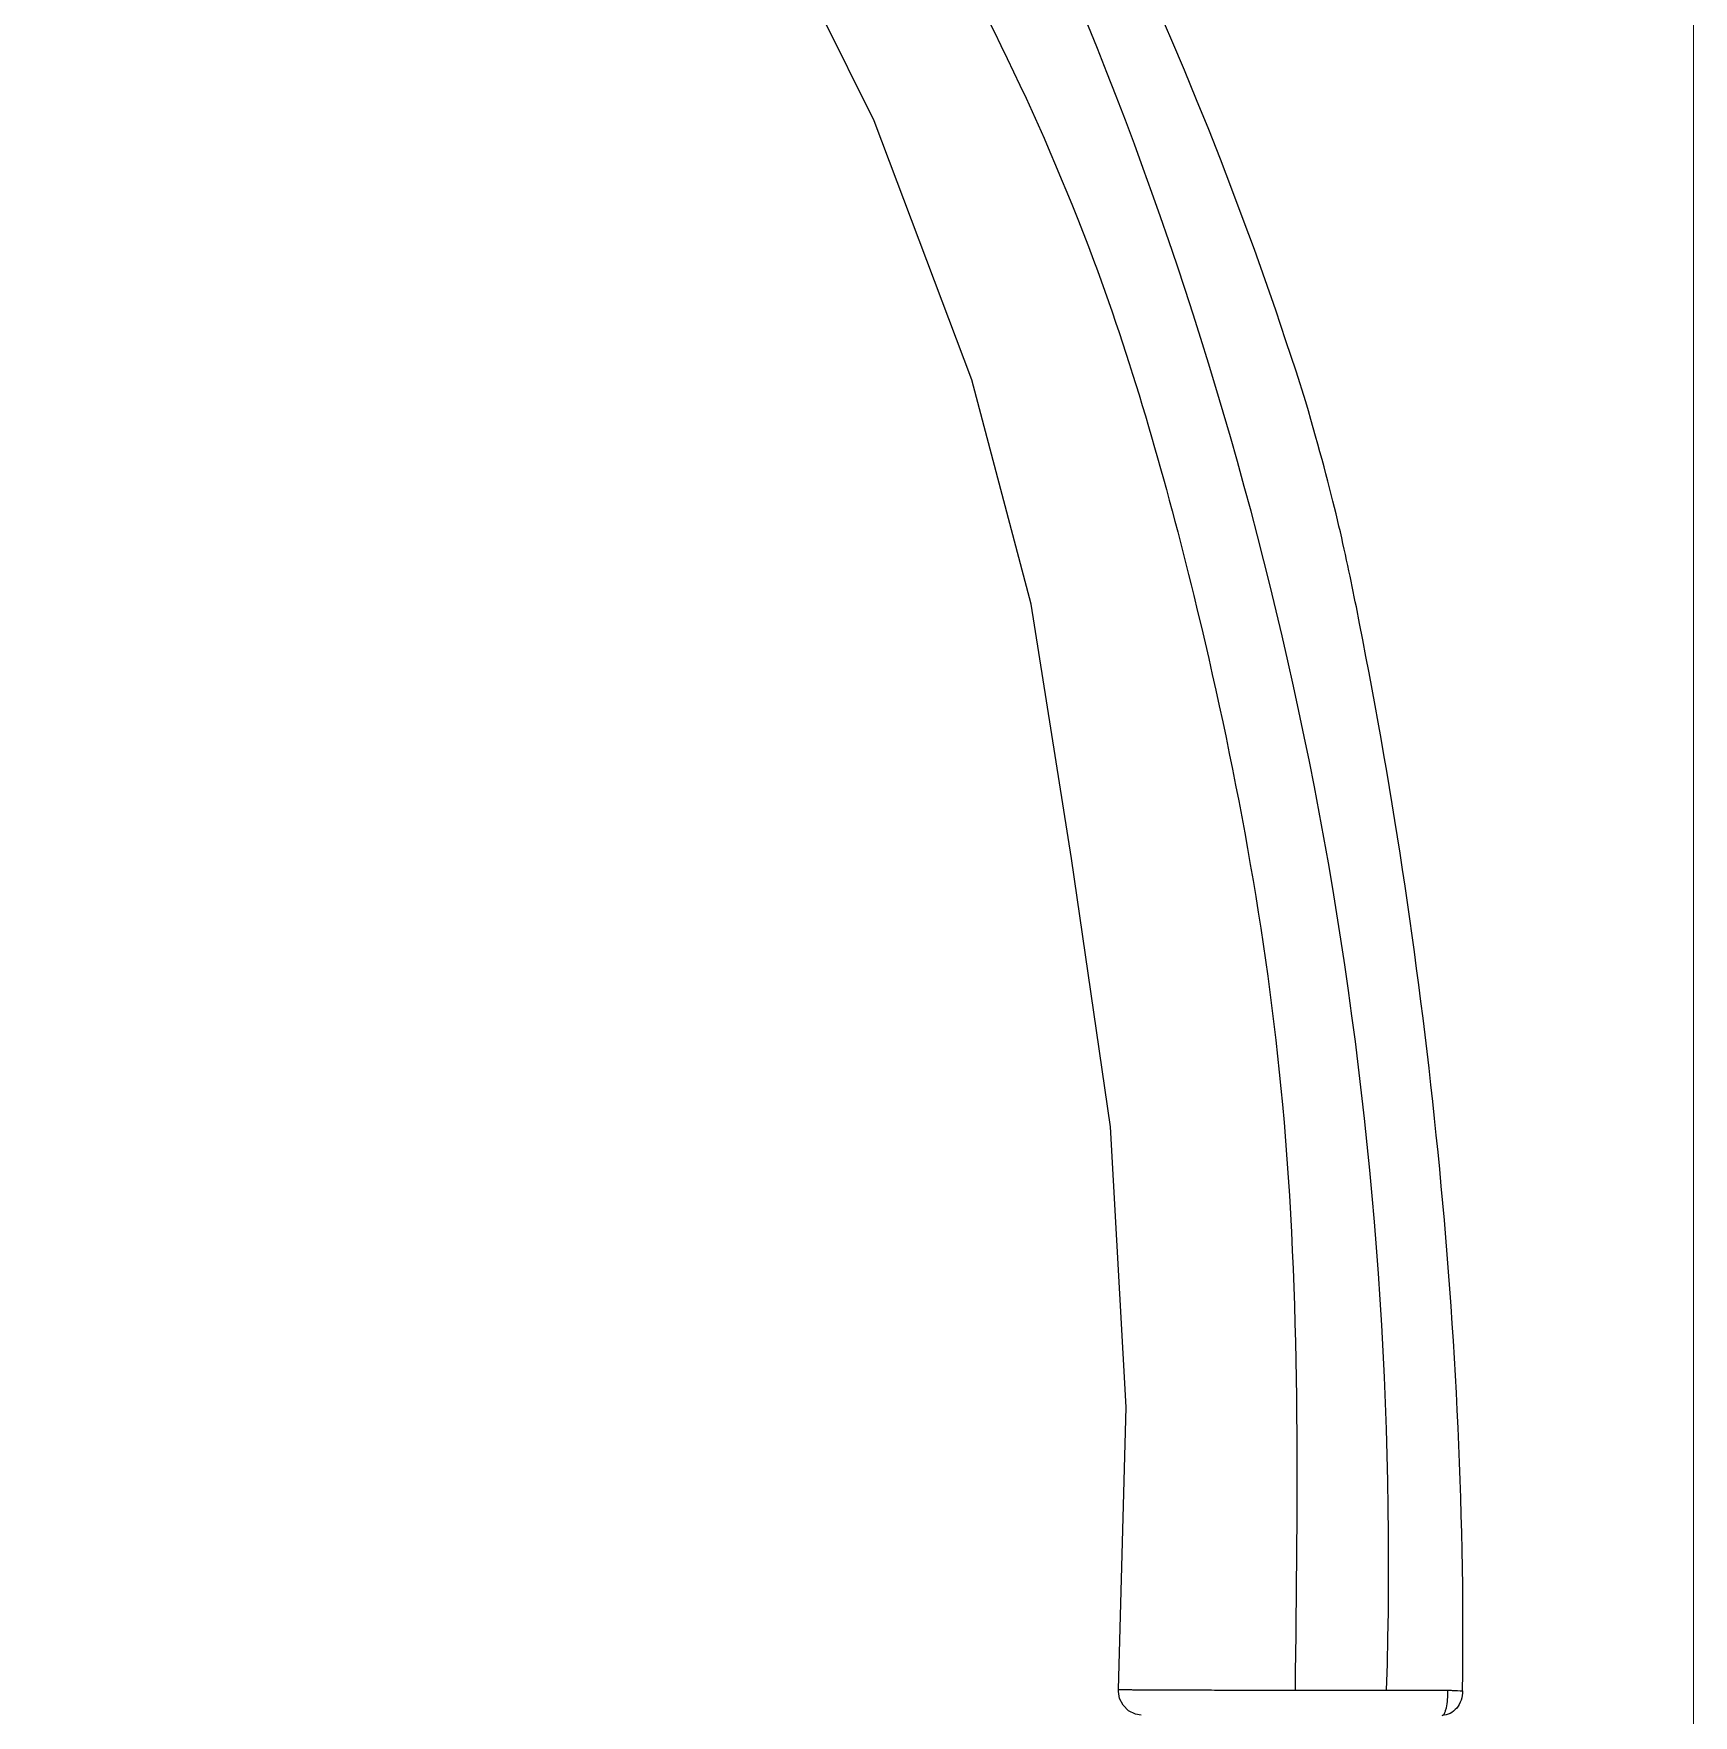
# Model space of a CAD drawing. Extents: x 0 to 1128, y 0 to 827.
# Drawn here: x 693.4 to 796.3, y 408.6 to 513 of the extents above; entities that cross this region are included whole.
import ezdxf

# ---------------------------------------------------------------- set-up
doc = ezdxf.new("R2010")
doc.units = 0
doc.header["$LTSCALE"] = 4
doc.header["$MEASUREMENT"] = 0
doc.layers.add('DEF_LAYER_ASSEM_MEMBER', color=7, linetype='CONTINUOUS')
doc.layers.add('치수선', color=7, linetype='CONTINUOUS', lineweight=20)

msp = doc.modelspace()

# ---------------------------------------------------------------- linework, layer by layer
at = {"layer": 'DEF_LAYER_ASSEM_MEMBER', "color": 7, "linetype": 'Continuous'}
msp.add_line((762.08, 408.63), (761.73, 408.68), dxfattribs=at)
msp.add_line((762.08, 408.63), (761.73, 408.68), dxfattribs=at)
msp.add_lwpolyline([(760.68, 410.22), (761.16, 427.73), (760.18, 445.12), (757.76, 461.77), (755.26, 477.55), (751.58, 491.47), (745.52, 507.55), (739.03, 520.65), (734.8, 527.03, 0.357674), (732.99, 527.59), (729.05, 525.97)], format="xyb", dxfattribs=at)
msp.add_lwpolyline([(761.73, 408.68), (761.3, 408.9), (760.97, 409.24), (760.75, 409.65), (760.68, 410.09), (760.68, 410.22)], dxfattribs=at)
msp.add_lwpolyline([(761.73, 408.68), (761.3, 408.9), (760.97, 409.24), (760.75, 409.65), (760.68, 410.09), (760.68, 410.22)], dxfattribs=at)
for centre, radius, start, end in [((543.31, 417.99), 240.08, 17.4807, 47.8456), ((524.34, 418.14), 253.1, 358.1963, 44.6377)]:
    msp.add_arc(centre, radius, start, end, dxfattribs=at)
at = {"layer": 'DEF_LAYER_ASSEM_MEMBER', "color": 9, "linetype": 'Continuous'}
for points, start_tangent, end_tangent in [([(693.37, 595.47), (746.5, 525.04), (759.13, 498.9), (765.35, 478.09), (770.85, 446.52), (771.63, 410.18)], (0.628548, -0.777771), (-0.012475, -0.999922)), ([(760.68, 410.22), (760.69, 410.22), (760.71, 410.22), (760.74, 410.22), (760.79, 410.22), (760.85, 410.22), (760.92, 410.21), (761.1, 410.21), (761.34, 410.21), (761.62, 410.2), (761.95, 410.2), (762.34, 410.2), (763.24, 410.19), (764.33, 410.19), (765.58, 410.19), (766.98, 410.18), (768.51, 410.18), (770.15, 410.18), (773.69, 410.18), (777.41, 410.17), (781.12, 410.17)], (-0.18171, 0.983352), (0.999999, -0.001107)), ([(760.68, 410.22), (760.69, 410.22), (760.71, 410.22), (760.74, 410.22), (760.79, 410.22), (760.85, 410.22), (760.92, 410.21), (761.1, 410.21), (761.34, 410.21), (761.62, 410.2), (761.95, 410.2), (762.34, 410.2), (763.24, 410.19), (764.33, 410.19), (765.58, 410.19), (766.98, 410.18), (768.51, 410.18), (770.15, 410.18), (773.69, 410.18), (777.41, 410.17), (781.12, 410.17)], (-0.18171, 0.983352), (0.999999, -0.001107)), ([(780.77, 408.61), (780.9, 408.72), (780.96, 408.87), (781.02, 409.07), (781.1, 409.6), (781.12, 410.17)], (1, 0.000449), (-0.007502, 0.999972)), ([(780.77, 408.61), (780.9, 408.72), (780.96, 408.87), (781.02, 409.07), (781.1, 409.6), (781.12, 410.17)], (1, 0.000449), (-0.007502, 0.999972)), ([(781.12, 410.17), (781.38, 410.16), (782.03, 410.13)], (0.999792, -0.020376), (0.997793, -0.066403)), ([(781.12, 410.17), (781.38, 410.16), (782.03, 410.13)], (0.999792, -0.020376), (0.997793, -0.066403))]:
    msp.add_spline(points, degree=3, dxfattribs=dict(at, start_tangent=start_tangent, end_tangent=end_tangent))
msp.add_open_spline([(782.03, 410.13), (782.18, 421.77), (780.9, 445.09), (777.1, 469.77), (774.04, 484.16), (772.3, 490.11)], degree=3, knots=[0, 0, 0, 0, 69.800076, 139.60259, 161.183168, 161.183168, 161.183168, 161.183168], dxfattribs=at)
at = {"layer": 'DEF_LAYER_ASSEM_MEMBER', "color": 7, "linetype": 'Continuous', "start_tangent": (0.009111, -0.999958), "end_tangent": (-1, -0.00093)}
msp.add_spline([(782.03, 410.13), (781.94, 409.55), (781.66, 409.06), (781.25, 408.73), (780.77, 408.61)], degree=3, dxfattribs=at)
msp.add_spline([(782.03, 410.13), (781.94, 409.55), (781.66, 409.06), (781.25, 408.73), (780.77, 408.61)], degree=3, dxfattribs=at)
at = {"layer": '치수선'}
msp.add_line((796.35, 110.13), (796.35, 617.32), dxfattribs=at)

doc.saveas('drawing.dxf')
